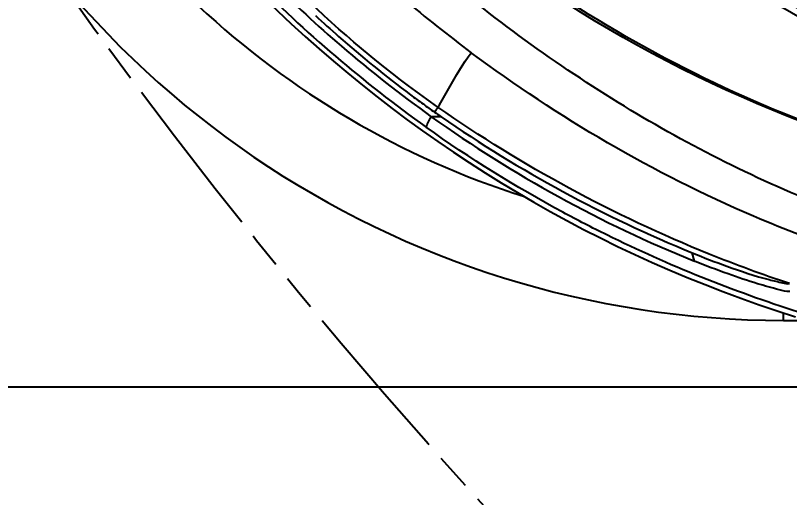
# Model space of a CAD drawing. Header units: millimetres. Extents: x 0 to 5940, y 0 to 4200.
# Drawn here: x 2214.5 to 2284, y 1149.6 to 1192.9 of the extents above; entities that cross this region are included whole.
import ezdxf

# ---------------------------------------------------------------- set-up
doc = ezdxf.new("R2010")
doc.units = ezdxf.units.MM
doc.header["$LTSCALE"] = 32.67
doc.header["$PDMODE"] = 3
doc.header["$PDSIZE"] = 8
doc.linetypes.add('PHANTOM', pattern=[0.8, 0.45, -0.05, 0.1, -0.05, 0.1, -0.05])
doc.layers.get('0').update_dxf_attribs({"linetype": 'CONTINUOUS'})
doc.layers.get('Defpoints').update_dxf_attribs({"linetype": 'CONTINUOUS'})
for name, color, linetype in [('00_COMPONENTS', 7, 'CONTINUOUS'), ('02___PRT_ALL_AXES', 7, 'CONTINUOUS'), ('50_ALL_DETAILS', 7, 'CONTINUOUS')]:
    doc.layers.add(name, color=color, linetype=linetype)
doc.styles.get("Standard").update_dxf_attribs({"font": 'simfang.ttf'})
doc.dimstyles.get("Standard").update_dxf_attribs({"dimtxt": 3, "dimasz": 3, "dimexe": 2.5, "dimexo": 0.5, "dimtad": 1, "dimdsep": 46, "dimtxsty": 'Standard', "dimblk": '_FILLED', "dimblk1": '_FILLED', "dimblk2": '_FILLED', "dimcen": 0.09, "dimclrt": 3, "dimazin": 2, "dimtol": 1, "dimtp": 0.01, "dimtm": 0.01, "dimtfac": 1, "dimtofl": 0, "dimtmove": 0, "dimatfit": 3, "dimldrblk": '_FILLED', "dimfxl": 1, "dimtolj": 1, "dimarcsym": 0})

# ---------------------------------------------------------------- blocks, each defined once
blk = doc.blocks.new('_FILLED')
at = {"color": 0, "linetype": 'ByBlock'}
blk.add_solid([(0, 0), (-1, 0.1667), (-1, -0.1667)], dxfattribs=at)
blk = doc.blocks.new('*D6')
at = {"color": 4, "lineweight": -2, "transparency": 16777216}
for p, q in [((2319.79, 1809.494), (2003.081, 1809.494)), ((2005.581, 1789.494), (2005.581, 1495.119)), ((2005.581, 1179.494), (2005.581, 1473.869)), ((2319.79, 1159.494), (2003.081, 1159.494))]:
    blk.add_line(p, q, dxfattribs=at)
at = {"layer": 'Defpoints', "color": 0, "transparency": 16777216}
for p in [(2320.29, 1809.494), (2005.581, 1159.494), (2320.29, 1159.494)]:
    blk.add_point(p, dxfattribs=at)
at = {"color": 4, "lineweight": -2, "transparency": 16777216, "xscale": 20, "yscale": 20, "zscale": 20}
for p, rotation in [((2005.581, 1809.494), 90), ((2005.581, 1159.494), 270)]:
    blk.add_blockref('_FILLED', p, dxfattribs=dict(at, rotation=rotation))
at = {"color": 3, "transparency": 16777216, "insert": (2005.581, 1484.494), "char_height": 20, "attachment_point": 5}
blk.add_mtext('\\A1;650.0', dxfattribs=at)
blk = doc.blocks.new('*D7')
at = {"color": 4, "lineweight": -2, "transparency": 16777216}
for p, q in [((2154.46, 1483.994), (2154.46, 628.031)), ((3093.26, 1483.994), (3093.26, 628.031)), ((2174.46, 630.531), (2597.521, 630.531)), ((3073.26, 630.531), (2650.199, 630.531))]:
    blk.add_line(p, q, dxfattribs=at)
at = {"layer": 'Defpoints', "color": 0, "transparency": 16777216}
for p in [(2154.46, 1484.494), (3093.26, 1484.494), (3093.26, 630.531)]:
    blk.add_point(p, dxfattribs=at)
at = {"color": 4, "lineweight": -2, "transparency": 16777216, "xscale": 20, "yscale": 20, "zscale": 20, "rotation": 180}
blk.add_blockref('_FILLED', (2154.46, 630.531), dxfattribs=at)
at = {"color": 4, "lineweight": -2, "transparency": 16777216, "xscale": 20, "yscale": 20, "zscale": 20}
blk.add_blockref('_FILLED', (3093.26, 630.531), dxfattribs=at)
at = {"color": 3, "transparency": 16777216, "insert": (2623.86, 630.531), "char_height": 20, "attachment_point": 5}
blk.add_mtext('\\A1;940', dxfattribs=at)

msp = doc.modelspace()

# ---------------------------------------------------------------- linework, layer by layer
at = {"color": 7}
msp.add_line((2283.47627, 1165.49438), (2285.56225, 1165.49438), dxfattribs=at)
at = {"color": 4}
msp.add_arc((2283.47627, 1249.99438), 77, 201.4976774, 252.4030502, dxfattribs=at)
at = {"color": 7}
msp.add_arc((2283.47627, 1249.99438), 84.5, 201.4976774, 270, dxfattribs=at)
at = {"layer": '00_COMPONENTS', "color": 4}
for p, q in [((2252.71447, 1183.77286), (2251.8431, 1183.77077)), ((2275.46937, 1170.81125), (2275.28228, 1171.55303))]:
    msp.add_line(p, q, dxfattribs=at)
at = {"layer": '00_COMPONENTS', "color": 7}
for centre, radius, start, end in [((2320.29037, 1279.49438), 119.16205, 200.1535848, 252.5497698), ((2320.44879, 1279.68132), 118.95448, 224.5329586, 234.5058805), ((2318.72636, 1277.42395), 115.08108, 225.0713926, 229.3645384), ((2318.79952, 1276.4431), 113.89473, 227.2163756, 228.6273383), ((2309.82935, 1266.12846), 100.22552, 228.5781484, 233.3258647), ((2318.87705, 1277.59525), 115.30921, 229.3631496, 234.4552923), ((2318.40737, 1278.55794), 115.32468, 234.9236466, 235.2753184), ((2318.63561, 1277.5251), 115.11348, 234.532805, 247.9789001), ((2319.99892, 1281.087), 118.30993, 235.3394378, 247.7925009), ((2304.30271, 1242.36727), 76.52988, 247.7156353, 250.2090647)]:
    msp.add_arc(centre, radius, start, end, dxfattribs=at)
at = {"layer": '00_COMPONENTS', "color": 4}
for centre, radius, start, end in [((2329.09789, 1288.63194), 123.49229, 226.1596865, 233.379635), ((2258.77849, 1180.11748), 7.78662, 144.5898675, 148.5673759)]:
    msp.add_arc(centre, radius, start, end, dxfattribs=at)
for points, knots in [([(2319.98282, 1183.00923), (2315.21827, 1183.25642), (2305.66326, 1184.15206), (2287.4308, 1190.11209), (2267.39825, 1203.83988), (2249.62047, 1226.58881), (2241.81163, 1244.03815), (2238.24399, 1252.85261)], [0, 0, 0, 0, 0.12536604, 0.25071019, 0.50033489, 0.75013084, 1, 1, 1, 1]), ([(2238.59434, 1252.99479), (2242.16209, 1244.20361), (2249.95923, 1226.81853), (2267.75987, 1204.25092), (2287.7316, 1190.73642), (2305.82768, 1184.88026), (2315.29664, 1183.9992), (2320.0229, 1183.75972)], [0, 0, 0, 0, 0.25076999, 0.50085926, 0.75008918, 0.87491747, 1, 1, 1, 1]), ([(2305.10096, 1177.84668), (2300.25028, 1178.64583), (2280.21388, 1183.63005), (2261.55573, 1194.19009), (2249.84822, 1204.64906)], [0, 0, 0, 0, 0.23847065, 1, 1, 1, 1]), ([(2305.10096, 1177.84668), (2300.28019, 1178.77325), (2290.4234, 1181.1401), (2271.25565, 1188.9296), (2257.93832, 1197.79221), (2250.10414, 1204.84047)], [0, 0, 0, 0, 0.23783801, 0.48943485, 1, 1, 1, 1]), ([(2269.18826, 1184.70568), (2263.08902, 1188.41926), (2255.36457, 1194.02811), (2248.32933, 1200.39854), (2246.63441, 1202.02361)], [0, 0, 0, 0, 0.75254281, 1, 1, 1, 1]), ([(2252.43219, 1184.62925), (2251.53901, 1185.25322), (2246.78989, 1188.68856), (2242.35827, 1192.56361), (2238.96401, 1195.9171)], [0, 0, 0, 0, 0.18589756, 1, 1, 1, 1]), ([(2252.43231, 1184.62917), (2252.80874, 1185.16005), (2253.69251, 1186.86213), (2254.68521, 1188.50126), (2255.43348, 1189.51635)], [0, 0, 0, 0, 0.34039544, 1, 1, 1, 1]), ([(2289.38071, 1171.5798), (2286.46815, 1172.53936), (2274.47075, 1177.11033), (2263.2633, 1183.6854), (2255.43348, 1189.51636)], [0, 0, 0, 0, 0.23903249, 1, 1, 1, 1]), ([(2284.01009, 1168.78716), (2281.57682, 1169.59475), (2270.50453, 1173.66925), (2260.00147, 1179.34141), (2252.43229, 1184.6292)], [0, 0, 0, 0, 0.2173246, 1, 1, 1, 1]), ([(2293.7424, 1173.38603), (2291.70008, 1174.02582), (2283.18392, 1177.02717), (2275.06894, 1181.12516), (2269.18826, 1184.70567)], [0, 0, 0, 0, 0.23713618, 1, 1, 1, 1])]:
    msp.add_open_spline(points, degree=3, knots=knots, dxfattribs=at)
at = {"layer": '00_COMPONENTS', "color": 7}
for points in [[(2249.96834, 1185.74305), (2250.34333, 1185.46437), (2250.71849, 1185.18565), (2251.10205, 1184.91888)], [(2251.09934, 1184.91493), (2251.4428, 1184.66717), (2251.78641, 1184.41944), (2252.13666, 1184.18136)]]:
    msp.add_open_spline(points, degree=3, dxfattribs=at)
at = {"layer": '00_COMPONENTS', "color": 4}
msp.add_open_spline([(2251.3846, 1182.82956), (2251.50039, 1183.15882), (2251.66123, 1183.47294), (2251.84254, 1183.77117)], degree=3, dxfattribs=at)
at = {"layer": '00_COMPONENTS', "color": 7}
for points, knots in [([(2267.60349, 1173.15458), (2266.27371, 1173.81014), (2260.67512, 1176.69962), (2255.30427, 1180.03524), (2251.38164, 1182.83174)], [0, 0, 0, 0, 0.23533179, 1, 1, 1, 1]), ([(2289.88615, 1164.75531), (2288.18527, 1165.21396), (2280.56155, 1167.44881), (2273.1488, 1170.42094), (2267.60354, 1173.15469)], [0, 0, 0, 0, 0.22175336, 1, 1, 1, 1]), ([(2284.03262, 1168.07205), (2283.70874, 1168.05595), (2282.73173, 1168.34178), (2280.88569, 1168.82059), (2278.34605, 1169.69523), (2276.4724, 1170.40546), (2275.47406, 1170.80948)], [0, 0, 0, 0, 0.10807889, 0.33151171, 0.64105533, 1, 1, 1, 1]), ([(2278.39053, 1170.35768), (2279.63694, 1169.91046), (2281.29003, 1169.34177), (2283.17492, 1168.91209), (2283.79727, 1168.76492), (2284.01009, 1168.78716)], [0, 0, 0, 0, 0.67958046, 0.89018571, 1, 1, 1, 1])]:
    msp.add_open_spline(points, degree=3, knots=knots, dxfattribs=at)
at = {"layer": '02___PRT_ALL_AXES', "color": 4}
msp.add_line((2283.47627, 1165.49438), (2283.47627, 1166.16664), dxfattribs=at)
at = {"layer": '50_ALL_DETAILS', "color": 6, "linetype": 'PHANTOM'}
msp.add_circle((2623.8691, 1484.49438), 497.55869, dxfattribs=at)

# ---------------------------------------------------------------- dimensions: what is measured, and where the dimension line sits
dim = msp.add_linear_dim(base=(2005.581, 1159.49438), p1=(2320.29037, 1809.49438), p2=(2320.29037, 1159.49438), angle=90, dimstyle='Standard', override={"dimtxt": 20, "dimasz": 20, "dimtad": 0, "dimtih": 1, "dimtoh": 1, "dimdec": 1, "dimzin": 0, "dimcen": 5.346, "dimclrd": 4, "dimclre": 4, "dimadec": 0, "dimazin": 0, "dimtol": 0, "dimtdec": 1, "dimtzin": 0})
dim.commit()
dim.dimension.update_dxf_attribs({"geometry": '*D6', "text_midpoint": (2005.581, 1484.49438)})
dim = msp.add_linear_dim(base=(3093.25997, 630.53116), p1=(2154.45997, 1484.49438), p2=(3093.25997, 1484.49438), text='940', dimstyle='Standard', override={"dimtxt": 20, "dimasz": 20, "dimtad": 0, "dimtih": 1, "dimtoh": 1, "dimdec": 1, "dimzin": 0, "dimcen": 5.346, "dimclrd": 4, "dimclre": 4, "dimadec": 0, "dimazin": 0, "dimtol": 0, "dimtdec": 1, "dimtzin": 0})
dim.commit()
dim.dimension.update_dxf_attribs({"geometry": '*D7', "text_midpoint": (2623.85997, 630.53116)})

doc.saveas('drawing.dxf')
